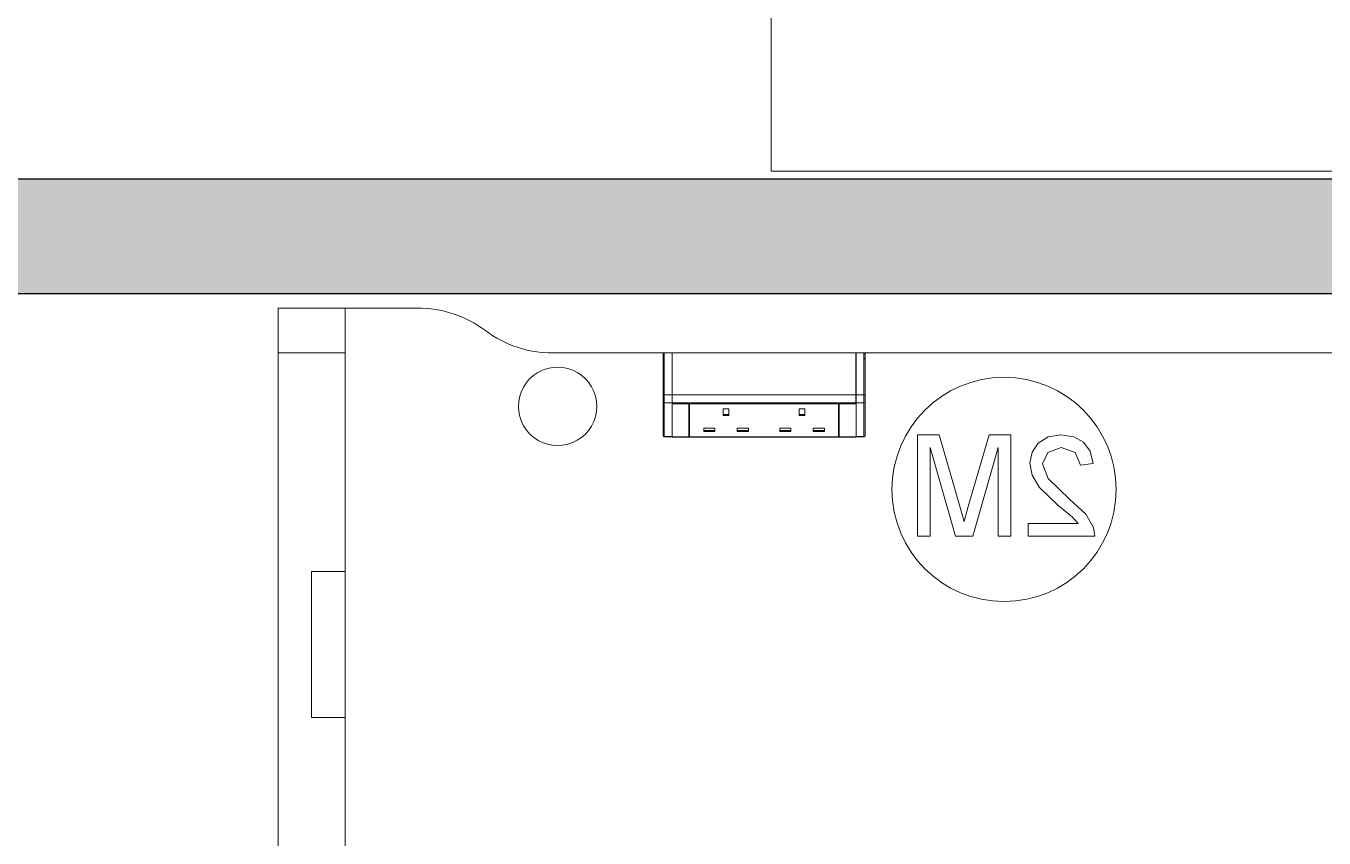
# Model space of a CAD drawing. Header units: millimetres. Extents: x 79795 to 317870, y -36033 to 97293.
# Drawn here: x 228896 to 230054, y 20070 to 20794 of the extents above; entities that cross this region are included whole.
import ezdxf

# ---------------------------------------------------------------- set-up
doc = ezdxf.new("R2010")
doc.units = ezdxf.units.MM
doc.header["$MEASUREMENT"] = 0
for name, color, linetype, lineweight in [('CSM-STL-XX-ZZ-M3-A-XXXX-00001_detached _19_04_21__rvt-1-Level 4$0$A-WALL-PATT', 7, 'CONTINUOUS', 9), ('CSM-STL-XX-ZZ-M3-A-XXXX-00001_detached _19_04_21__rvt-1-Level 4$0$I-WALL', 7, 'CONTINUOUS', 9), ('I-FURN', 8, 'CONTINUOUS', 9)]:
    doc.layers.add(name, color=color, linetype=linetype, lineweight=lineweight)

msp = doc.modelspace()

# ---------------------------------------------------------------- hatches: boundary and pattern name
at = {"layer": 'CSM-STL-XX-ZZ-M3-A-XXXX-00001_detached _19_04_21__rvt-1-Level 4$0$A-WALL-PATT'}
msp.add_hatch(color=256, dxfattribs=at).paths.add_polyline_path([(226452.8, 20555.3), (230379.2, 20555.3), (230379.2, 20657.3), (226452.8, 20657.3)], flags=0)

# ---------------------------------------------------------------- linework, layer by layer
at = {"layer": 'CSM-STL-XX-ZZ-M3-A-XXXX-00001_detached _19_04_21__rvt-1-Level 4$0$I-WALL', "lineweight": 30}
for p, q in [((230379.2, 20657.3), (226452.8, 20657.3)), ((226452.8, 20555.3), (230379.2, 20555.3))]:
    msp.add_line(p, q, dxfattribs=at)
at = {"layer": 'I-FURN'}
for p, q in [((229560.7, 20964.5), (229560.7, 20664.5)), ((229560.7, 20664.5), (230360.7, 20664.5)), ((229120.7, 19742.3), (229120.7, 20542.3)), ((229120.7, 20542.3), (229120.7, 20502.3)), ((229120.7, 20542.3), (229180.7, 20542.3)), ((229120.7, 20542.3), (229180.7, 20542.3)), ((229120.7, 20542.3), (229120.7, 19742.3)), ((229244.6, 20542.3), (229120.7, 20542.3)), ((229120.7, 20542.3), (229244.6, 20542.3)), ((229120.7, 19742.3), (229120.7, 20542.3)), ((229180.7, 20502.3), (229180.7, 20542.3)), ((229180.7, 20542.3), (229180.7, 20307.3)), ((229120.7, 20502.3), (229120.7, 19782.3)), ((229120.7, 20502.3), (229180.7, 20502.3)), ((229120.7, 20502.3), (229180.7, 20502.3)), ((229180.7, 19782.3), (229180.7, 20502.3)), ((229465.2, 20502.3), (229365.7, 20502.3)), ((229365.7, 20502.3), (229465.2, 20502.3)), ((229464.2, 20497.3), (229464.2, 20501.3)), ((229464.2, 20501.3), (229464.2, 20464.3)), ((229464.2, 20497.3), (229465.2, 20497.3)), ((229464.2, 20458.8), (229464.2, 20497.3)), ((229472.2, 20502.3), (229465.2, 20502.3)), ((229465.2, 20464.9), (229465.2, 20502.3)), ((229465.2, 20502.3), (229472.2, 20502.3)), ((229472.2, 20464.9), (229472.2, 20502.3)), ((229636.2, 20502.3), (229472.3, 20502.3)), ((229472.3, 20502.3), (229636.2, 20502.3)), ((229472.3, 20502.3), (229472.3, 20464.9)), ((229636.2, 20464.9), (229636.2, 20502.3)), ((229643.4, 20502.3), (229636.4, 20502.3)), ((229643.4, 20502.3), (229636.4, 20502.3)), ((229636.4, 20502.3), (229636.4, 20464.9)), ((230475.7, 20502.3), (229643.4, 20502.3)), ((229643.4, 20502.3), (230475.7, 20502.3)), ((229643.4, 20502.3), (229643.4, 20464.9)), ((229643.4, 20497.3), (229644.4, 20497.3)), ((229644.4, 20501.3), (229644.4, 20501.3)), ((229644.4, 20464.3), (229644.4, 20501.3)), ((229644.4, 20501.3), (229644.4, 20497.3)), ((229644.4, 20497.3), (229644.4, 20458.8)), ((229464.2, 20464.3), (229464.2, 20458.8)), ((229465.2, 20457.9), (229465.2, 20464.9)), ((229465.2, 20464.9), (229472.2, 20464.9)), ((229472.2, 20457.9), (229472.2, 20464.9)), ((229472.3, 20464.9), (229636.2, 20464.9)), ((229472.3, 20464.9), (229472.3, 20457.9)), ((229636.2, 20457.9), (229636.2, 20464.9)), ((229643.4, 20464.9), (229636.4, 20464.9)), ((229636.4, 20464.9), (229636.4, 20457.9)), ((229643.4, 20464.9), (229643.4, 20457.9)), ((229644.4, 20458.8), (229644.4, 20464.3)), ((229464.2, 20458.8), (229464.2, 20428.5)), ((229464.2, 20458.8), (229464.2, 20428.5)), ((229465.2, 20427.7), (229465.2, 20457.9)), ((229465.2, 20457.9), (229472.2, 20457.9)), ((229472.2, 20427.7), (229472.2, 20457.9)), ((229472.3, 20457.9), (229636.2, 20457.9)), ((229472.3, 20457.3), (229472.3, 20457.9)), ((229487.3, 20457.3), (229472.3, 20457.3)), ((229472.3, 20457.1), (229487.3, 20457.1)), ((229472.3, 20427.3), (229472.3, 20457.1)), ((229487.3, 20457.1), (229487.3, 20427.3)), ((229620.8, 20457.3), (229487.8, 20457.3)), ((229487.8, 20457.1), (229620.8, 20457.1)), ((229487.8, 20427.3), (229487.8, 20457.1)), ((229522.9, 20452.4), (229517.9, 20452.4)), ((229517.9, 20452.4), (229517.9, 20446.7)), ((229522.9, 20446.7), (229522.9, 20452.4)), ((229585.7, 20446.7), (229585.7, 20452.4)), ((229585.7, 20452.4), (229590.7, 20452.4)), ((229590.7, 20446.7), (229590.7, 20452.4)), ((229620.8, 20427.3), (229620.8, 20457.1)), ((229636.2, 20457.3), (229621.3, 20457.3)), ((229621.3, 20457.1), (229636.3, 20457.1)), ((229621.3, 20427.3), (229621.3, 20457.1)), ((229636.2, 20457.9), (229636.2, 20457.3)), ((229636.3, 20457.1), (229636.3, 20459.6)), ((229636.3, 20457.1), (229636.3, 20427.3)), ((229643.4, 20457.9), (229636.4, 20457.9)), ((229636.4, 20457.9), (229636.4, 20427.7)), ((229643.4, 20457.9), (229643.4, 20427.7)), ((229644.4, 20428.5), (229644.4, 20458.8)), ((229644.4, 20428.5), (229644.4, 20458.8)), ((229517.9, 20447.4), (229522.9, 20447.4)), ((229517.9, 20446.7), (229522.9, 20446.7)), ((229585.7, 20447.4), (229590.7, 20447.4)), ((229585.7, 20446.7), (229590.7, 20446.7)), ((229464.5, 20427.8), (229464.5, 20427.9)), ((229465.2, 20427.5), (229465.2, 20427.7)), ((229465.2, 20427.7), (229472.2, 20427.7)), ((229465.2, 20427.5), (229472.2, 20427.5)), ((229465.2, 20427.5), (229472.2, 20427.5)), ((229472.2, 20427.5), (229465.2, 20427.5)), ((229472.2, 20427.5), (229472.2, 20427.7)), ((229472.3, 20427.5), (229636.2, 20427.5)), ((229487.3, 20427.3), (229472.3, 20427.3)), ((229487.8, 20427.7), (229487.3, 20427.7)), ((229620.8, 20427.3), (229487.8, 20427.3)), ((229500.4, 20432.3), (229500.4, 20435.2)), ((229500.4, 20435.2), (229510.4, 20435.2)), ((229500.4, 20433.1), (229510.4, 20433.1)), ((229500.4, 20432.3), (229510.4, 20432.3)), ((229510.4, 20432.3), (229510.4, 20435.2)), ((229530.4, 20432.3), (229530.4, 20435.2)), ((229530.4, 20435.2), (229540.4, 20435.2)), ((229530.4, 20433.1), (229540.4, 20433.1)), ((229530.4, 20432.3), (229540.4, 20432.3)), ((229540.4, 20432.3), (229540.4, 20435.2)), ((229568.2, 20432.3), (229568.2, 20435.2)), ((229568.2, 20435.2), (229578.2, 20435.2)), ((229568.2, 20433.1), (229578.2, 20433.1)), ((229568.2, 20432.3), (229578.2, 20432.3)), ((229578.2, 20432.3), (229578.2, 20435.2)), ((229598.2, 20432.3), (229598.2, 20435.2)), ((229598.2, 20435.2), (229608.2, 20435.2)), ((229598.2, 20433.1), (229608.2, 20433.1)), ((229598.2, 20432.3), (229608.2, 20432.3)), ((229608.2, 20432.3), (229608.2, 20435.2)), ((229621.3, 20427.7), (229620.8, 20427.7)), ((229636.3, 20427.3), (229621.3, 20427.3)), ((229643.4, 20427.7), (229636.4, 20427.7)), ((229636.4, 20427.7), (229636.4, 20427.5)), ((229636.4, 20427.5), (229643.4, 20427.5)), ((229636.4, 20427.5), (229643.4, 20427.5)), ((229636.4, 20427.5), (229643.4, 20427.5)), ((229643.4, 20427.7), (229643.4, 20427.5)), ((229644.1, 20427.9), (229644.1, 20427.8)), ((229710.6, 20429.2), (229691.1, 20429.2)), ((229691.1, 20429.2), (229691.1, 20338.8)), ((229728.7, 20366.6), (229710.6, 20429.2)), ((229755, 20429.2), (229736.5, 20365.5)), ((229774.5, 20429.2), (229755, 20429.2)), ((229774.5, 20338.8), (229774.5, 20429.2)), ((229807.6, 20427.4), (229798.9, 20421.9)), ((229819.1, 20429.2), (229807.6, 20427.4)), ((229830.5, 20427.5), (229819.1, 20429.2)), ((229839.2, 20422.7), (229830.5, 20427.5)), ((229702.4, 20338.8), (229702.4, 20417.9)), ((229702.4, 20417.9), (229725.1, 20338.8)), ((229740.4, 20338.8), (229763.2, 20417.9)), ((229763.2, 20417.9), (229763.2, 20338.8)), ((229798.9, 20421.9), (229793.3, 20413.8)), ((229807.3, 20413.6), (229819.3, 20417.9)), ((229819.3, 20417.9), (229831.9, 20413.7)), ((229845.2, 20414.7), (229839.2, 20422.7)), ((229793.3, 20413.8), (229791.4, 20404)), ((229791.4, 20404), (229793.4, 20393.3)), ((229802.7, 20403.3), (229807.3, 20413.6)), ((229831.9, 20413.7), (229836.6, 20402.3)), ((229847.9, 20403.7), (229845.2, 20414.7)), ((229793.4, 20393.3), (229800.1, 20382.2)), ((229807.6, 20390.5), (229802.7, 20403.3)), ((229836.6, 20402.3), (229847.9, 20403.7)), ((229800.1, 20382.2), (229816.3, 20366.7)), ((229827.1, 20371.7), (229807.6, 20390.5)), ((229841.2, 20358.6), (229827.1, 20371.7)), ((229732.8, 20352.1), (229728.7, 20366.6)), ((229736.5, 20365.5), (229732.8, 20352.1)), ((229816.3, 20366.7), (229829.3, 20355.8)), ((229848.1, 20346.6), (229841.2, 20358.6)), ((229790, 20350.1), (229790, 20338.8)), ((229834.4, 20350.1), (229790, 20350.1)), ((229829.3, 20355.8), (229834.4, 20350.1)), ((229849.3, 20338.8), (229848.1, 20346.6)), ((229691.1, 20338.8), (229702.4, 20338.8)), ((229725.1, 20338.8), (229740.4, 20338.8)), ((229763.2, 20338.8), (229774.5, 20338.8)), ((229790, 20338.8), (229849.3, 20338.8)), ((229150.7, 20177.3), (229150.7, 20307.3)), ((229150.7, 20307.3), (229180.7, 20307.3)), ((229150.7, 20307.3), (229180.7, 20307.3)), ((229150.7, 20307.3), (229150.7, 20177.3)), ((229180.7, 20307.3), (229180.7, 20177.3)), ((229150.7, 20177.3), (229180.7, 20177.3)), ((229180.7, 20177.3), (229150.7, 20177.3)), ((229180.7, 20177.3), (229180.7, 19742.3))]:
    msp.add_line(p, q, dxfattribs=at)
at = {"layer": 'I-FURN', "flags": 128}
for points in [[(229464.2, 20501.3), (229464.2, 20501.4), (229464.2, 20501.4), (229464.2, 20501.5), (229464.3, 20501.5), (229464.3, 20501.5), (229464.3, 20501.6), (229464.3, 20501.6), (229464.3, 20501.7), (229464.3, 20501.7), (229464.3, 20501.7), (229464.3, 20501.8), (229464.4, 20501.8), (229464.4, 20501.8), (229464.4, 20501.9), (229464.4, 20501.9), (229464.4, 20501.9), (229464.5, 20502), (229464.5, 20502), (229464.5, 20502), (229464.5, 20502.1), (229464.6, 20502.1), (229464.6, 20502.1), (229464.6, 20502.1), (229464.7, 20502.2), (229464.7, 20502.2), (229464.7, 20502.2), (229464.8, 20502.2), (229464.8, 20502.2), (229464.8, 20502.3), (229464.9, 20502.3), (229464.9, 20502.3), (229465, 20502.3), (229465, 20502.3), (229465, 20502.3), (229465.1, 20502.3), (229465.1, 20502.3), (229465.2, 20502.3), (229465.2, 20502.3), (229465.2, 20502.3), (229465.2, 20502.3)], [(229464.2, 20497.3), (229464.2, 20497.5), (229464.2, 20497.7), (229464.2, 20497.8), (229464.2, 20498), (229464.2, 20498.1), (229464.2, 20498.3), (229464.2, 20498.4), (229464.2, 20498.6), (229464.2, 20498.7), (229464.2, 20498.9), (229464.2, 20499), (229464.2, 20499.2), (229464.2, 20499.3), (229464.2, 20499.5), (229464.2, 20499.6), (229464.2, 20499.7), (229464.2, 20499.9), (229464.2, 20500), (229464.2, 20500.1), (229464.2, 20500.2), (229464.2, 20500.3), (229464.2, 20500.4), (229464.2, 20500.5), (229464.2, 20500.6), (229464.2, 20500.7), (229464.2, 20500.8), (229464.2, 20500.9), (229464.2, 20500.9), (229464.2, 20501), (229464.2, 20501.1), (229464.2, 20501.1), (229464.2, 20501.2), (229464.2, 20501.2), (229464.2, 20501.2), (229464.2, 20501.3), (229464.2, 20501.3), (229464.2, 20501.3), (229464.2, 20501.3), (229464.2, 20501.3)], [(229464.2, 20501.3), (229464.2, 20501.3), (229464.2, 20501.3)], [(229464.2, 20501.3), (229464.2, 20501.1), (229464.2, 20500.6), (229464.2, 20500.1), (229464.2, 20499.4), (229464.2, 20498.6), (229464.2, 20497.6), (229464.2, 20496.6), (229464.2, 20495.4), (229464.2, 20494), (229464.2, 20492.6), (229464.2, 20491), (229464.2, 20489.3), (229464.2, 20487.5), (229464.2, 20485.5), (229464.2, 20483.5), (229464.2, 20481.3), (229464.2, 20479.1), (229464.2, 20476.7), (229464.2, 20474.3), (229464.2, 20471.7), (229464.2, 20469.1), (229464.2, 20466.3), (229464.2, 20464.3)], [(229643.4, 20502.3), (229643.4, 20502.3), (229643.4, 20502.3), (229643.5, 20502.3), (229643.5, 20502.3), (229643.6, 20502.3), (229643.6, 20502.3), (229643.6, 20502.3), (229643.7, 20502.3), (229643.7, 20502.3), (229643.8, 20502.3), (229643.8, 20502.2), (229643.8, 20502.2), (229643.9, 20502.2), (229643.9, 20502.2), (229643.9, 20502.2), (229644, 20502.1), (229644, 20502.1), (229644, 20502.1), (229644.1, 20502.1), (229644.1, 20502), (229644.1, 20502), (229644.1, 20502), (229644.2, 20501.9), (229644.2, 20501.9), (229644.2, 20501.9), (229644.2, 20501.8), (229644.2, 20501.8), (229644.3, 20501.8), (229644.3, 20501.7), (229644.3, 20501.7), (229644.3, 20501.7), (229644.3, 20501.6), (229644.3, 20501.6), (229644.3, 20501.5), (229644.3, 20501.5), (229644.4, 20501.5), (229644.4, 20501.4), (229644.4, 20501.4), (229644.4, 20501.3), (229644.4, 20501.3)], [(229644.4, 20464.3), (229644.4, 20467.1), (229644.4, 20469.8), (229644.4, 20472.4), (229644.4, 20474.9), (229644.4, 20477.3), (229644.4, 20479.7), (229644.4, 20481.9), (229644.4, 20484), (229644.4, 20486), (229644.4, 20487.9), (229644.4, 20489.7), (229644.4, 20491.4), (229644.4, 20493), (229644.4, 20494.4), (229644.4, 20495.7), (229644.4, 20496.9), (229644.4, 20497.9), (229644.4, 20498.8), (229644.4, 20499.6), (229644.4, 20500.2), (229644.4, 20500.8), (229644.4, 20501.1), (229644.4, 20501.3)], [(229644.4, 20501.3), (229644.4, 20501.3), (229644.4, 20501.3), (229644.4, 20501.3), (229644.4, 20501.3), (229644.4, 20501.3), (229644.4, 20501.2), (229644.4, 20501.2), (229644.4, 20501.1), (229644.4, 20501.1), (229644.4, 20501), (229644.4, 20501), (229644.4, 20500.9), (229644.4, 20500.8), (229644.4, 20500.7), (229644.4, 20500.6), (229644.4, 20500.5), (229644.4, 20500.4), (229644.4, 20500.3), (229644.4, 20500.2), (229644.4, 20500.1), (229644.4, 20500), (229644.4, 20499.9), (229644.4, 20499.8), (229644.4, 20499.6), (229644.4, 20499.5), (229644.4, 20499.4), (229644.4, 20499.2), (229644.4, 20499.1), (229644.4, 20498.9), (229644.4, 20498.8), (229644.4, 20498.6), (229644.4, 20498.5), (229644.4, 20498.3), (229644.4, 20498.2), (229644.4, 20498), (229644.4, 20497.9), (229644.4, 20497.7), (229644.4, 20497.5), (229644.4, 20497.4), (229644.4, 20497.3)], [(229464.2, 20464.3), (229464.2, 20464.2), (229464.2, 20464), (229464.2, 20463.9), (229464.2, 20463.7), (229464.2, 20463.6), (229464.2, 20463.5), (229464.2, 20463.3), (229464.2, 20463.2), (229464.2, 20463), (229464.2, 20462.8), (229464.2, 20462.7), (229464.2, 20462.5), (229464.2, 20462.4), (229464.2, 20462.2), (229464.2, 20462), (229464.2, 20461.9), (229464.2, 20461.7), (229464.2, 20461.6), (229464.2, 20461.4), (229464.2, 20461.3), (229464.2, 20461.1), (229464.2, 20460.9), (229464.2, 20460.8), (229464.2, 20460.6), (229464.2, 20460.5), (229464.2, 20460.3), (229464.2, 20460.2), (229464.2, 20460.1), (229464.2, 20459.9), (229464.2, 20459.8), (229464.2, 20459.7), (229464.2, 20459.5), (229464.2, 20459.4), (229464.2, 20459.3), (229464.2, 20459.2), (229464.2, 20459.1), (229464.2, 20459), (229464.2, 20458.9), (229464.2, 20458.8)], [(229644.4, 20458.8), (229644.4, 20458.9), (229644.4, 20459), (229644.4, 20459.1), (229644.4, 20459.2), (229644.4, 20459.3), (229644.4, 20459.4), (229644.4, 20459.5), (229644.4, 20459.7), (229644.4, 20459.8), (229644.4, 20459.9), (229644.4, 20460.1), (229644.4, 20460.2), (229644.4, 20460.3), (229644.4, 20460.5), (229644.4, 20460.6), (229644.4, 20460.8), (229644.4, 20460.9), (229644.4, 20461.1), (229644.4, 20461.3), (229644.4, 20461.4), (229644.4, 20461.6), (229644.4, 20461.7), (229644.4, 20461.9), (229644.4, 20462), (229644.4, 20462.2), (229644.4, 20462.4), (229644.4, 20462.5), (229644.4, 20462.7), (229644.4, 20462.8), (229644.4, 20463), (229644.4, 20463.2), (229644.4, 20463.3), (229644.4, 20463.5), (229644.4, 20463.6), (229644.4, 20463.7), (229644.4, 20463.9), (229644.4, 20464), (229644.4, 20464.2), (229644.4, 20464.3)], [(229465.2, 20427.5), (229465.2, 20427.5), (229465.2, 20427.5), (229465.1, 20427.5), (229465.1, 20427.5), (229465, 20427.5), (229465, 20427.5), (229465, 20427.5), (229464.9, 20427.5), (229464.9, 20427.6), (229464.9, 20427.6), (229464.8, 20427.6), (229464.8, 20427.6), (229464.7, 20427.6)], [(229643.9, 20427.6), (229643.8, 20427.6), (229643.8, 20427.6), (229643.8, 20427.6), (229643.7, 20427.6), (229643.7, 20427.5), (229643.7, 20427.5), (229643.6, 20427.5), (229643.6, 20427.5), (229643.5, 20427.5), (229643.5, 20427.5), (229643.5, 20427.5), (229643.4, 20427.5), (229643.4, 20427.5), (229643.4, 20427.5)]]:
    msp.add_lwpolyline(points, dxfattribs=at)
at = {"layer": 'I-FURN'}
for centre, radius, start, end in [((229245.7, 20442.3), 100, 53.1301, 90.6256), ((229245.7, 20442.3), 100, 53.1301, 90.6256), ((229365.7, 20602.3), 100, 233.1301, 270), ((229365.7, 20602.3), 100, 233.1301, 270), ((229370.1, 20454.7), 35, 105, 165), ((229370.1, 20454.7), 35, 345, 104.7004), ((229768.4, 20380.6), 100, 0, 180), ((229370.1, 20454.7), 35, 165, 345), ((229768.4, 20380.6), 100, 180, 0)]:
    msp.add_arc(centre, radius, start, end, dxfattribs=at)
for centre, major_axis, ratio, start_param, end_param in [((229465.2, 20501.3), (1, 0), 0.998113, 1.570796, 3.141593), ((229643.4, 20501.3), (1, 0), 0.998113, 0, 1.570796), ((229465.2, 20464.3), (1, 0), 0.56467, 1.570796, 3.141593), ((229643.4, 20464.3), (1, 0), 0.56467, 0, 1.570796), ((229465.2, 20458.8), (1, 0), 0.819152, 3.141593, 4.712389), ((229643.4, 20458.8), (1, 0), 0.819152, 4.712389, 6.283185), ((229465.2, 20428.5), (-1, 0), 0.819152, 0, 1.570796), ((229643.4, 20428.5), (1, 0), 0.819152, 4.712389, 6.283185)]:
    msp.add_ellipse(centre, major_axis=major_axis, ratio=ratio, start_param=start_param, end_param=end_param, dxfattribs=at)

doc.saveas('drawing.dxf')
